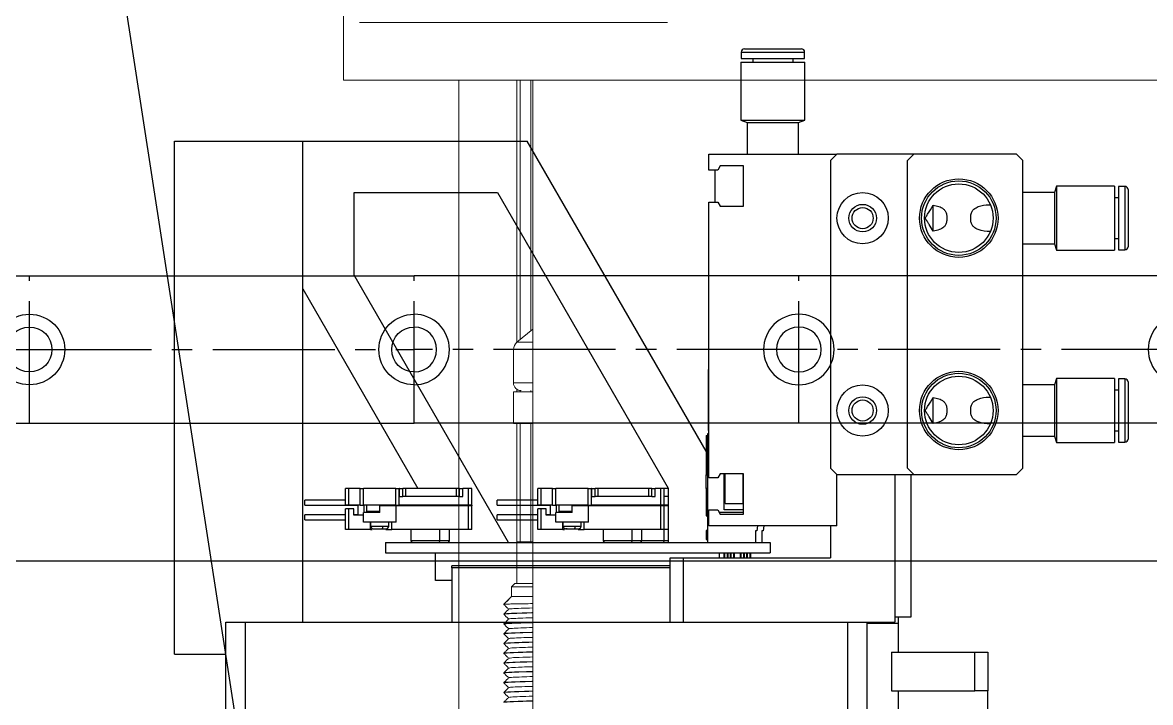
# Model space of a CAD drawing. Extents: x 500 to 100500, y -14500 to 21140.
# Drawn here: x 13947.6 to 14123.6, y -6851.1 to -6745 of the extents above; entities that cross this region are included whole.
import ezdxf

# ---------------------------------------------------------------- set-up
doc = ezdxf.new("R2010")
doc.units = 0
for name, pattern in [('CENTER', [10.16, 6.35, -1.27, 1.27, -1.27]), ('CENTER2', [28.575, 19.05, -3.175, 3.175, -3.175]), ('SLD-Solid', [0])]:
    doc.linetypes.add(name, pattern=pattern)
doc.layers.get('0').update_dxf_attribs({"linetype": 'CONTINUOUS'})
for name, color, linetype in [('Center', 1, 'CENTER'), ('D', 7, 'CONTINUOUS'), ('M06SMMF-001B', 7, 'CONTINUOUS')]:
    doc.layers.add(name, color=color, linetype=linetype)
doc.layers.add('MODEL', color=7, linetype='SLD-Solid', lineweight=15)

# ---------------------------------------------------------------- blocks, each defined once
blk = doc.blocks.new('KA$C91237a23')
at = {"layer": 'MODEL', "color": 4}
for p, q in [((236, -17.4), (236, 7.6)), ((236, -17.4), (236, 7.6)), ((236, 2.6), (236, -17.4)), ((236, 2.6), (236, -17.4)), ((16, -17.4), (236, -17.4)), ((16, -17.4), (236, -17.4)), ((206.5, -131.4), (206.5, -17.4)), ((206.77, -56.45), (206.77, -17.4)), ((208.47, -57.85), (208.47, -17.4)), ((209, -58.29), (209, -17.4)), ((218, -17.4), (218, -139.4)), ((208.95, -58.25), (206.5, -56.22)), ((208.95, -58.25), (206.5, -58.25)), ((209.5, -59.41), (206.5, -59.41)), ((209.5, -64.6), (209.5, -59.41)), ((209.5, -64.6), (206.5, -64.6)), ((209.5, -66), (206.5, -66)), ((206.77, -66), (206.77, -65.8)), ((208.47, -66), (208.47, -65.79)), ((209, -66), (209, -65.57)), ((209.5, -70.9), (209.5, -66)), ((206.5, -70.9), (209.5, -70.9)), ((206.77, -89.4), (206.77, -70.9)), ((208.47, -89.4), (208.47, -70.9)), ((209, -89.4), (209, -70.9)), ((206.5, -89.4), (206.77, -89.4)), ((206.77, -89.4), (208.47, -89.4)), ((208.47, -89.4), (209, -89.4)), ((209, -95.9), (209, -89.4)), ((209.3, -95.9), (206.5, -95.9)), ((209.8, -96.4), (206.5, -96.4)), ((209.8, -96.4), (209.3, -95.9)), ((209.8, -97.9), (209.8, -96.4)), ((209.8, -97.9), (206.5, -97.9)), ((210.24, -98.34), (209.8, -97.9)), ((210.24, -98.35), (210.22, -98.36)), ((210.24, -98.35), (210.99, -99.1)), ((210.77, -99.1), (210.99, -99.1)), ((210.93, -99.11), (210.99, -99.1)), ((211, -99.14), (211, -99.11)), ((211, -100.67), (211, -100.64)), ((211, -102.2), (211, -102.17)), ((211, -103.73), (211, -103.69)), ((211, -105.26), (211, -105.22)), ((211, -106.79), (211, -106.75)), ((211, -108.31), (211, -108.28)), ((211, -109.84), (211, -109.81)), ((211, -111.37), (211, -111.34)), ((211, -112.9), (211, -112.86)), ((211, -114.43), (211, -114.39))]:
    blk.add_line(p, q, dxfattribs=at)
for centre, radius, start, end in [((208, -59.41), 1.5, 0, 50.4774), ((208.3, -64.6), 1.2, 270, 0)]:
    blk.add_arc(centre, radius, start, end, dxfattribs=at)
for points, knots in [([(211, -99.11), (210.87, -98.98), (210.62, -98.73), (210.38, -98.48), (210.25, -98.36)], [0, 0, 0, 0, 0.500001, 1, 1, 1, 1]), ([(210.77, -99.1), (210.58, -99.09), (210.21, -99.08), (209.2, -99.06), (207.99, -99.04), (206.99, -99.02), (206.5, -99.02)], [0, 0, 0, 0, 0.272561, 0.521084, 0.769607, 1, 1, 1, 1]), ([(210.23, -99.89), (210.24, -99.89), (210.36, -99.86), (209.77, -99.82), (208.56, -99.75), (207.14, -99.71), (206.5, -99.69)], [0, 0, 0, 0, 0.0129885, 0.3574162, 0.7092871, 1, 1, 1, 1]), ([(211, -100.63), (210.87, -100.51), (210.62, -100.26), (210.38, -100.01), (210.25, -99.89)], [0, 0, 0, 0, 0.500001, 1, 1, 1, 1]), ([(210.26, -99.89), (210.38, -99.77), (210.63, -99.52), (210.87, -99.27), (211, -99.15)], [0, 0, 0, 0, 0.497278, 1, 1, 1, 1]), ([(210.96, -99.14), (210.97, -99.14), (211, -99.12), (210.86, -99.11), (210.77, -99.1)], [0, 0, 0, 0, 0.377643, 1, 1, 1, 1]), ([(206.5, -100.42), (206.55, -100.42), (207.18, -100.44), (208.16, -100.47), (209.39, -100.51), (210.28, -100.55), (210.82, -100.6), (211.05, -100.62), (210.99, -100.64), (210.99, -100.64)], [0, 0, 0, 0, 0.016287, 0.21176, 0.401728, 0.597205, 0.787183, 0.982671, 1, 1, 1, 1]), ([(210.96, -100.67), (210.97, -100.67), (211, -100.65), (210.69, -100.62), (210.03, -100.58), (209.02, -100.53), (207.85, -100.49), (206.9, -100.47), (206.5, -100.46)], [0, 0, 0, 0, 0.082612, 0.272856, 0.468618, 0.658863, 0.854624, 1, 1, 1, 1]), ([(210.24, -101.41), (210.17, -101.4), (210.02, -101.36), (208.87, -101.3), (207.65, -101.25), (206.69, -101.22), (206.5, -101.22)], [0, 0, 0, 0, 0.290873, 0.606069, 0.923835, 1, 1, 1, 1]), ([(206.5, -101.95), (206.55, -101.95), (207.18, -101.97), (208.16, -102), (209.39, -102.04), (210.28, -102.08), (210.82, -102.13), (211.05, -102.15), (210.99, -102.17), (210.99, -102.17)], [0, 0, 0, 0, 0.016287, 0.21176, 0.401728, 0.597205, 0.787183, 0.982671, 1, 1, 1, 1]), ([(210.96, -102.2), (210.97, -102.19), (211, -102.18), (210.69, -102.15), (210.03, -102.1), (209.02, -102.06), (207.85, -102.02), (206.9, -102), (206.5, -101.99)], [0, 0, 0, 0, 0.082612, 0.272856, 0.468618, 0.658863, 0.854624, 1, 1, 1, 1]), ([(211, -102.16), (210.87, -102.04), (210.62, -101.79), (210.38, -101.54), (210.25, -101.41)], [0, 0, 0, 0, 0.500001, 1, 1, 1, 1]), ([(210.26, -101.42), (210.38, -101.3), (210.63, -101.05), (210.87, -100.8), (211, -100.68)], [0, 0, 0, 0, 0.497278, 1, 1, 1, 1]), ([(210.19, -102.94), (210.2, -102.94), (210.28, -102.92), (209.71, -102.87), (208.52, -102.81), (207.17, -102.77), (206.5, -102.75)], [0, 0, 0, 0, 0.07056, 0.37672, 0.69236, 1, 1, 1, 1]), ([(206.5, -103.48), (206.55, -103.48), (207.18, -103.5), (208.16, -103.53), (209.39, -103.57), (210.28, -103.61), (210.82, -103.65), (211.05, -103.68), (210.99, -103.69), (210.99, -103.69)], [0, 0, 0, 0, 0.016287, 0.21176, 0.401728, 0.597205, 0.787183, 0.982671, 1, 1, 1, 1]), ([(210.96, -103.73), (210.97, -103.72), (211, -103.71), (210.69, -103.67), (210.03, -103.63), (209.02, -103.59), (207.85, -103.55), (206.9, -103.52), (206.5, -103.51)], [0, 0, 0, 0, 0.082612, 0.272856, 0.468618, 0.658863, 0.854624, 1, 1, 1, 1]), ([(211, -103.69), (210.87, -103.57), (210.62, -103.32), (210.38, -103.07), (210.25, -102.94)], [0, 0, 0, 0, 0.500001, 1, 1, 1, 1]), ([(210.26, -102.95), (210.38, -102.82), (210.63, -102.58), (210.87, -102.33), (211, -102.2)], [0, 0, 0, 0, 0.497278, 1, 1, 1, 1]), ([(210.26, -104.48), (210.38, -104.35), (210.63, -104.1), (210.87, -103.86), (211, -103.73)], [0, 0, 0, 0, 0.497278, 1, 1, 1, 1]), ([(210.17, -104.47), (210.17, -104.46), (210.19, -104.43), (209.43, -104.38), (208.19, -104.33), (206.98, -104.29), (206.5, -104.28)], [0, 0, 0, 0, 0.157681, 0.469864, 0.788907, 1, 1, 1, 1]), ([(206.5, -105.01), (206.55, -105.01), (207.18, -105.02), (208.16, -105.05), (209.39, -105.1), (210.28, -105.14), (210.82, -105.18), (211.05, -105.21), (210.99, -105.22), (210.99, -105.22)], [0, 0, 0, 0, 0.016287, 0.21176, 0.401728, 0.597205, 0.787183, 0.982671, 1, 1, 1, 1]), ([(210.96, -105.26), (210.97, -105.25), (211, -105.23), (210.69, -105.2), (210.03, -105.16), (209.02, -105.12), (207.85, -105.08), (206.9, -105.05), (206.5, -105.04)], [0, 0, 0, 0, 0.082612, 0.272856, 0.468618, 0.658863, 0.854624, 1, 1, 1, 1]), ([(211, -105.22), (210.87, -105.09), (210.62, -104.85), (210.38, -104.6), (210.25, -104.47)], [0, 0, 0, 0, 0.500001, 1, 1, 1, 1]), ([(210.26, -106), (210.38, -105.88), (210.63, -105.63), (210.87, -105.39), (211, -105.26)], [0, 0, 0, 0, 0.497278, 1, 1, 1, 1]), ([(210.18, -106), (210.09, -105.98), (209.9, -105.93), (208.51, -105.86), (207.01, -105.82), (206.5, -105.81)], [0, 0, 0, 0, 0.352212, 0.779093, 1, 1, 1, 1]), ([(206.5, -106.54), (206.55, -106.54), (207.18, -106.55), (208.16, -106.58), (209.39, -106.63), (210.28, -106.67), (210.82, -106.71), (211.05, -106.74), (210.99, -106.75), (210.99, -106.75)], [0, 0, 0, 0, 0.016287, 0.21176, 0.401728, 0.597205, 0.787183, 0.982671, 1, 1, 1, 1]), ([(210.96, -106.79), (210.97, -106.78), (211, -106.76), (210.69, -106.73), (210.03, -106.69), (209.02, -106.65), (207.85, -106.61), (206.9, -106.58), (206.5, -106.57)], [0, 0, 0, 0, 0.082612, 0.272856, 0.468618, 0.658863, 0.854624, 1, 1, 1, 1]), ([(211, -106.75), (210.87, -106.62), (210.62, -106.37), (210.38, -106.12), (210.25, -106)], [0, 0, 0, 0, 0.500001, 1, 1, 1, 1]), ([(210.26, -107.53), (210.38, -107.41), (210.63, -107.16), (210.87, -106.91), (211, -106.79)], [0, 0, 0, 0, 0.497278, 1, 1, 1, 1]), ([(210.16, -107.53), (210.09, -107.51), (209.93, -107.46), (208.57, -107.39), (207.04, -107.35), (206.5, -107.33)], [0, 0, 0, 0, 0.336544, 0.763179, 1, 1, 1, 1]), ([(206.5, -108.07), (206.55, -108.07), (207.18, -108.08), (208.16, -108.11), (209.39, -108.15), (210.28, -108.2), (210.82, -108.24), (211.05, -108.26), (210.99, -108.28), (210.99, -108.28)], [0, 0, 0, 0, 0.016287, 0.21176, 0.401728, 0.597205, 0.787183, 0.982671, 1, 1, 1, 1]), ([(210.96, -108.31), (210.97, -108.31), (211, -108.29), (210.69, -108.26), (210.03, -108.22), (209.02, -108.17), (207.85, -108.13), (206.9, -108.11), (206.5, -108.1)], [0, 0, 0, 0, 0.082612, 0.272856, 0.468618, 0.658863, 0.854624, 1, 1, 1, 1]), ([(210.15, -109.06), (210.09, -109.04), (209.96, -108.99), (208.62, -108.92), (207.08, -108.88), (206.5, -108.86)], [0, 0, 0, 0, 0.3208359, 0.7471064, 1, 1, 1, 1]), ([(211, -108.28), (210.87, -108.15), (210.62, -107.9), (210.38, -107.65), (210.25, -107.53)], [0, 0, 0, 0, 0.500001, 1, 1, 1, 1]), ([(211, -109.8), (210.87, -109.68), (210.62, -109.43), (210.38, -109.18), (210.25, -109.06)], [0, 0, 0, 0, 0.500001, 1, 1, 1, 1]), ([(210.26, -109.06), (210.38, -108.94), (210.63, -108.69), (210.87, -108.44), (211, -108.32)], [0, 0, 0, 0, 0.497278, 1, 1, 1, 1]), ([(206.5, -109.59), (206.55, -109.59), (207.18, -109.61), (208.16, -109.64), (209.39, -109.68), (210.28, -109.72), (210.82, -109.77), (211.05, -109.79), (210.99, -109.81), (210.99, -109.81)], [0, 0, 0, 0, 0.016287, 0.21176, 0.401728, 0.597205, 0.787183, 0.982671, 1, 1, 1, 1]), ([(210.96, -109.84), (210.97, -109.84), (211, -109.82), (210.69, -109.79), (210.03, -109.75), (209.02, -109.7), (207.85, -109.66), (206.9, -109.64), (206.5, -109.63)], [0, 0, 0, 0, 0.082612, 0.272856, 0.468618, 0.658863, 0.854624, 1, 1, 1, 1]), ([(210.18, -110.58), (210.19, -110.58), (210.25, -110.55), (209.63, -110.51), (208.43, -110.45), (207.11, -110.41), (206.5, -110.39)], [0, 0, 0, 0, 0.097198, 0.406593, 0.724725, 1, 1, 1, 1]), ([(211, -111.33), (210.87, -111.21), (210.62, -110.96), (210.38, -110.71), (210.25, -110.58)], [0, 0, 0, 0, 0.500001, 1, 1, 1, 1]), ([(210.26, -110.59), (210.38, -110.47), (210.63, -110.22), (210.87, -109.97), (211, -109.85)], [0, 0, 0, 0, 0.497278, 1, 1, 1, 1]), ([(206.5, -111.12), (206.55, -111.12), (207.18, -111.14), (208.16, -111.17), (209.39, -111.21), (210.28, -111.25), (210.82, -111.29), (211.05, -111.32), (210.99, -111.34), (210.99, -111.34)], [0, 0, 0, 0, 0.016287, 0.21176, 0.401728, 0.597205, 0.787183, 0.982671, 1, 1, 1, 1]), ([(210.96, -111.37), (210.97, -111.36), (211, -111.35), (210.69, -111.32), (210.03, -111.27), (209.02, -111.23), (207.85, -111.19), (206.9, -111.17), (206.5, -111.16)], [0, 0, 0, 0, 0.082612, 0.272856, 0.468618, 0.658863, 0.854624, 1, 1, 1, 1]), ([(210.17, -112.11), (210.17, -112.1), (210.16, -112.07), (209.33, -112.02), (208.09, -111.96), (206.92, -111.93), (206.5, -111.92)], [0, 0, 0, 0, 0.18427, 0.497359, 0.816465, 1, 1, 1, 1]), ([(211, -112.86), (210.87, -112.74), (210.62, -112.49), (210.38, -112.24), (210.25, -112.11)], [0, 0, 0, 0, 0.500001, 1, 1, 1, 1]), ([(210.26, -112.12), (210.38, -111.99), (210.63, -111.75), (210.87, -111.5), (211, -111.37)], [0, 0, 0, 0, 0.497278, 1, 1, 1, 1]), ([(206.5, -112.65), (206.55, -112.65), (207.18, -112.67), (208.16, -112.7), (209.39, -112.74), (210.28, -112.78), (210.82, -112.82), (211.05, -112.85), (210.99, -112.86), (210.99, -112.86)], [0, 0, 0, 0, 0.016287, 0.21176, 0.401728, 0.597205, 0.787183, 0.982671, 1, 1, 1, 1]), ([(210.96, -112.9), (210.97, -112.89), (211, -112.88), (210.69, -112.84), (210.03, -112.8), (209.02, -112.76), (207.85, -112.72), (206.9, -112.69), (206.5, -112.68)], [0, 0, 0, 0, 0.082612, 0.272856, 0.468618, 0.658863, 0.854624, 1, 1, 1, 1]), ([(210.21, -113.64), (210.14, -113.62), (209.98, -113.58), (208.7, -113.51), (207.22, -113.47), (206.5, -113.44)], [0, 0, 0, 0, 0.309374, 0.663468, 1, 1, 1, 1]), ([(206.5, -114.18), (206.55, -114.18), (207.18, -114.19), (208.16, -114.22), (209.39, -114.27), (210.28, -114.31), (210.82, -114.35), (211.05, -114.38), (210.99, -114.39), (210.99, -114.39)], [0, 0, 0, 0, 0.016287, 0.21176, 0.401728, 0.597205, 0.787183, 0.982671, 1, 1, 1, 1]), ([(210.96, -114.43), (210.97, -114.42), (211, -114.4), (210.69, -114.37), (210.03, -114.33), (209.02, -114.29), (207.85, -114.25), (206.9, -114.22), (206.5, -114.21)], [0, 0, 0, 0, 0.082612, 0.272856, 0.468618, 0.658863, 0.854624, 1, 1, 1, 1]), ([(211, -114.39), (210.87, -114.26), (210.62, -114.01), (210.38, -113.77), (210.25, -113.64)], [0, 0, 0, 0, 0.500001, 1, 1, 1, 1]), ([(210.26, -113.65), (210.38, -113.52), (210.63, -113.27), (210.87, -113.03), (211, -112.9)], [0, 0, 0, 0, 0.497278, 1, 1, 1, 1])]:
    blk.add_open_spline(points, degree=3, knots=knots, dxfattribs=at)
blk = doc.blocks.new('KA$Cfd49dd59')
at = {"layer": 'MODEL', "color": 2}
blk.add_line((257.25, 0), (209.25, 0), dxfattribs=at)
blk = doc.blocks.new('KA$C71AE73A2')
at = {"color": 150, "linetype": 'Continuous'}
for p, q in [((0, 11.5), (59.999998, 11.5)), ((0, -11.50015), (59.999998, -11.50015))]:
    blk.add_line(p, q, dxfattribs=at)
at = {"color": 1, "linetype": 'CENTER2'}
for p, q in [((0, 11.5), (0, -11.50015)), ((59.999998, 11.5), (59.999998, -11.50015)), ((0, 0), (59.999998, 0))]:
    blk.add_line(p, q, dxfattribs=at)
at = {"color": 150, "linetype": 'Continuous'}
for centre, radius, start, end in [((0, 0), 5.5, 270, 90), ((59.999998, 0), 5.5, 90, 270), ((0, 0), 3.5, 270, 90), ((59.999998, 0), 3.5, 90, 270)]:
    blk.add_arc(centre, radius, start, end, dxfattribs=at)
blk = doc.blocks.new('KF4X')
at = {"color": 7, "linetype": 'Continuous', "xscale": -1, "rotation": 180}
for p in [(88025.38, -119640.32, 69.39), (88085.38, -119640.32, 69.39)]:
    blk.add_blockref('KA$C71AE73A2', p, dxfattribs=at)
at = {"color": 7, "linetype": 'Continuous', "rotation": 180}
for p in [(88205.38, -119640.32, 69.39), (88265.38, -119640.32, 69.39)]:
    blk.add_blockref('KA$C71AE73A2', p, dxfattribs=at)
blk = doc.blocks.new('KSKDKFK')
at = {"layer": 'M06SMMF-001B'}
blk.add_blockref('KF4X', (-105004.29, 93106.14, -121.77), dxfattribs=at)
blk = doc.blocks.new('KJVision R')
at = {"color": 2, "linetype": 'Continuous', "lineweight": 25}
blk.add_line((10434.9, -72338.14, 54.87), (10241.85, -71090.14, 54.87), dxfattribs=at)
blk = doc.blocks.new('probe card r')
at = {"color": 6}
for p, q in [((15496.68, -88259.35, 10.47), (15496.68, -88260.35, 10.47)), ((15496.68, -88259.35, 10.47), (15506.58, -88259.35, 10.47)), ((15497.18, -88258.85, 10.47), (15506.08, -88258.85, 10.47)), ((15506.58, -88260.35, 10.47), (15506.58, -88259.35, 10.47)), ((15496.63, -88260.95, 10.47), (15496.63, -88269.99, 10.47)), ((15496.63, -88260.95, 10.47), (15506.63, -88260.95, 10.47)), ((15496.68, -88260.35, 10.47), (15506.58, -88260.35, 10.47)), ((15498.48, -88260.35, 10.47), (15498.48, -88260.95, 10.47)), ((15504.78, -88260.95, 10.47), (15504.78, -88260.35, 10.47)), ((15506.63, -88269.99, 10.47), (15506.63, -88260.95, 10.47)), ((15496.63, -88269.99, 10.47), (15497.63, -88270.35, 10.47)), ((15496.63, -88269.99, 10.47), (15506.63, -88269.99, 10.47)), ((15497.63, -88270.35, 10.47), (15497.63, -88275.25, 10.47)), ((15497.63, -88270.35, 10.47), (15505.63, -88270.35, 10.47)), ((15505.63, -88270.35, 10.47), (15506.63, -88269.99, 10.47)), ((15505.63, -88275.25, 10.47), (15505.63, -88270.35, 10.47)), ((15408.3, -88353.25, 10.47), (15408.3, -88273.25, 10.47)), ((15408.3, -88273.25, 10.47), (15428.3, -88273.25, 10.47)), ((15428.3, -88273.25, 10.47), (15463.3, -88273.25, 10.47)), ((15428.3, -88348.25, 10.47), (15428.3, -88273.25, 10.47)), ((15491.21, -88321.6, 10.47), (15463.3, -88273.25, 10.47)), ((15491.63, -88277.75, 10.47), (15491.63, -88275.25, 10.47)), ((15491.63, -88275.25, 10.47), (15511.63, -88275.25, 10.47)), ((15511.63, -88275.25, 10.47), (15510.63, -88276.25, 10.47)), ((15523.63, -88275.25, 10.47), (15511.63, -88275.25, 10.47)), ((15523.63, -88275.25, 10.47), (15522.63, -88276.25, 10.47)), ((15539.63, -88275.25, 10.47), (15523.63, -88275.25, 10.47)), ((15540.63, -88276.25, 10.47), (15539.63, -88275.25, 10.47)), ((15493.43, -88277.1, 10.47), (15493.05, -88277.75, 10.47)), ((15497.03, -88277.1, 10.47), (15493.43, -88277.1, 10.47)), ((15497.03, -88283.4, 10.47), (15497.03, -88277.1, 10.47)), ((15510.63, -88276.25, 10.47), (15510.63, -88324.25, 10.47)), ((15522.63, -88324.25, 10.47), (15522.63, -88276.25, 10.47)), ((15540.63, -88324.25, 10.47), (15540.63, -88276.25, 10.47)), ((15493.05, -88277.75, 10.47), (15491.63, -88277.75, 10.47)), ((15492.63, -88282.75, 10.47), (15492.63, -88277.75, 10.47)), ((15545.89, -88280.25, 10.47), (15545.53, -88281.25, 10.47)), ((15554.93, -88280.25, 10.47), (15545.89, -88280.25, 10.47)), ((15545.89, -88280.25, 10.47), (15545.89, -88287.81, 10.47)), ((15554.93, -88280.25, 10.47), (15554.93, -88287.81, 10.47)), ((15556.53, -88280.3, 10.47), (15555.53, -88280.3, 10.47)), ((15555.53, -88280.3, 10.47), (15555.53, -88287.79, 10.47)), ((15556.53, -88280.3, 10.47), (15556.53, -88287.79, 10.47)), ((15557.03, -88280.8, 10.47), (15557.03, -88287.53, 10.47)), ((15436.3, -88281.25, 10.47), (15458.68, -88281.25, 10.47)), ((15436.3, -88294.15, 10.47), (15436.3, -88281.25, 10.47)), ((15458.68, -88281.25, 10.47), (15485.3, -88327.36, 10.47)), ((15491.63, -88325.75, 10.47), (15491.63, -88282.75, 10.47)), ((15491.63, -88282.75, 10.47), (15493.05, -88282.75, 10.47)), ((15493.05, -88282.75, 10.47), (15493.43, -88283.4, 10.47)), ((15545.53, -88281.25, 10.47), (15540.63, -88281.25, 10.47)), ((15545.53, -88281.25, 10.47), (15545.53, -88287.3, 10.47)), ((15555.53, -88282.1, 10.47), (15554.93, -88282.1, 10.47)), ((15493.43, -88283.4, 10.47), (15497.03, -88283.4, 10.47)), ((15526.63, -88287.29, 10.47), (15526.63, -88283.22, 10.47)), ((15545.53, -88287.3, 10.47), (15545.53, -88289.25, 10.47)), ((15545.89, -88287.81, 10.47), (15545.89, -88290.25, 10.47)), ((15554.93, -88287.81, 10.47), (15554.93, -88290.25, 10.47)), ((15555.53, -88287.79, 10.47), (15555.53, -88290.2, 10.47)), ((15556.53, -88287.79, 10.47), (15556.53, -88290.2, 10.47)), ((15557.03, -88287.53, 10.47), (15557.03, -88289.7, 10.47)), ((15540.63, -88289.25, 10.47), (15545.53, -88289.25, 10.47)), ((15545.53, -88289.25, 10.47), (15545.89, -88290.25, 10.47)), ((15554.93, -88288.4, 10.47), (15555.53, -88288.4, 10.47)), ((15545.89, -88290.25, 10.47), (15554.93, -88290.25, 10.47)), ((15555.53, -88290.2, 10.47), (15556.53, -88290.2, 10.47)), ((15460.38, -88335.85, 10.47), (15436.3, -88294.15, 10.47)), ((15428.3, -88296.29, 10.47), (15446.26, -88327.39, 10.47)), ((15491.63, -88308.85, 10.47), (15491.61, -88308.85, 10.47)), ((15491.61, -88309.99, 10.47), (15491.61, -88308.85, 10.47)), ((15491.61, -88318.35, 10.47), (15491.61, -88309.99, 10.47)), ((15491.63, -88309.99, 10.47), (15491.61, -88309.99, 10.47)), ((15545.89, -88310.25, 10.47), (15545.53, -88311.25, 10.47)), ((15554.93, -88310.25, 10.47), (15545.89, -88310.25, 10.47)), ((15545.89, -88310.25, 10.47), (15545.89, -88313.39, 10.47)), ((15554.93, -88310.25, 10.47), (15554.93, -88313.39, 10.47)), ((15556.53, -88310.3, 10.47), (15555.53, -88310.3, 10.47)), ((15555.53, -88310.3, 10.47), (15555.53, -88313.41, 10.47)), ((15556.53, -88310.3, 10.47), (15556.53, -88313.41, 10.47)), ((15557.03, -88310.8, 10.47), (15557.03, -88313.6, 10.47)), ((15545.53, -88311.25, 10.47), (15540.63, -88311.25, 10.47)), ((15545.53, -88311.25, 10.47), (15545.53, -88313.76, 10.47)), ((15555.53, -88312.1, 10.47), (15554.93, -88312.1, 10.47)), ((15526.63, -88317.29, 10.47), (15526.63, -88313.22, 10.47)), ((15545.53, -88313.76, 10.47), (15545.53, -88319.25, 10.47)), ((15545.89, -88313.39, 10.47), (15545.89, -88320.25, 10.47)), ((15554.93, -88313.39, 10.47), (15554.93, -88320.25, 10.47)), ((15555.53, -88313.41, 10.47), (15555.53, -88320.2, 10.47)), ((15556.53, -88313.41, 10.47), (15556.53, -88320.2, 10.47)), ((15557.03, -88313.6, 10.47), (15557.03, -88319.7, 10.47)), ((15491.21, -88319.15, 10.47), (15491.51, -88319.15, 10.47)), ((15491.21, -88319.15, 10.47), (15491.21, -88325.28, 10.47)), ((15491.51, -88331.09, 10.47), (15491.51, -88318.85, 10.47)), ((15491.51, -88318.85, 10.47), (15491.63, -88318.85, 10.47)), ((15491.63, -88318.35, 10.47), (15491.61, -88318.35, 10.47)), ((15540.63, -88319.25, 10.47), (15545.53, -88319.25, 10.47)), ((15545.53, -88319.25, 10.47), (15545.89, -88320.25, 10.47)), ((15554.93, -88318.4, 10.47), (15555.53, -88318.4, 10.47)), ((15545.89, -88320.25, 10.47), (15554.93, -88320.25, 10.47)), ((15555.53, -88320.2, 10.47), (15556.53, -88320.2, 10.47)), ((15510.63, -88324.25, 10.47), (15511.63, -88325.25, 10.47)), ((15522.63, -88324.25, 10.47), (15523.63, -88325.25, 10.47)), ((15539.63, -88325.25, 10.47), (15540.63, -88324.25, 10.47)), ((15491.21, -88325.28, 10.47), (15491.51, -88325.28, 10.47)), ((15491.21, -88327.42, 10.47), (15491.21, -88325.28, 10.47)), ((15493.05, -88325.75, 10.47), (15491.63, -88325.75, 10.47)), ((15493.43, -88325.1, 10.47), (15493.05, -88325.75, 10.47)), ((15497.03, -88325.1, 10.47), (15493.43, -88325.1, 10.47)), ((15494.01, -88330.75, 10.47), (15494.01, -88325.1, 10.47)), ((15494.21, -88329.75, 10.47), (15494.21, -88325.1, 10.47)), ((15497.01, -88329.75, 10.47), (15497.01, -88325.1, 10.47)), ((15497.03, -88331.4, 10.47), (15497.03, -88325.1, 10.47)), ((15511.63, -88325.25, 10.47), (15523.63, -88325.25, 10.47)), ((15511.63, -88333.25, 10.47), (15511.63, -88325.25, 10.47)), ((15520.63, -88325.25, 10.47), (15520.63, -88348.25, 10.47)), ((15523.18, -88347.45, 10.47), (15523.18, -88325.25, 10.47)), ((15523.63, -88325.25, 10.47), (15539.63, -88325.25, 10.47)), ((15434.98, -88330.01, 10.47), (15434.98, -88327.39, 10.47)), ((15435.49, -88327.39, 10.47), (15434.98, -88327.39, 10.47)), ((15435.49, -88330.01, 10.47), (15435.49, -88327.39, 10.47)), ((15437.27, -88327.39, 10.47), (15435.49, -88327.39, 10.47)), ((15437.27, -88330.01, 10.47), (15437.27, -88327.39, 10.47)), ((15437.27, -88327.39, 10.47), (15437.78, -88327.39, 10.47)), ((15437.78, -88330.01, 10.47), (15437.78, -88327.39, 10.47)), ((15442.82, -88327.39, 10.47), (15437.78, -88327.39, 10.47)), ((15442.82, -88330.01, 10.47), (15442.82, -88327.39, 10.47)), ((15442.82, -88327.39, 10.47), (15443.32, -88327.39, 10.47)), ((15443.32, -88330.01, 10.47), (15443.32, -88327.39, 10.47)), ((15443.38, -88327.39, 10.47), (15443.32, -88327.39, 10.47)), ((15443.38, -88328.66, 10.47), (15443.38, -88327.39, 10.47)), ((15443.38, -88327.39, 10.47), (15443.89, -88327.39, 10.47)), ((15443.89, -88328.66, 10.47), (15443.89, -88327.39, 10.47)), ((15444.4, -88327.39, 10.47), (15443.89, -88327.39, 10.47)), ((15444.4, -88328.66, 10.47), (15444.4, -88327.39, 10.47)), ((15452.26, -88327.39, 10.47), (15444.4, -88327.39, 10.47)), ((15452.26, -88328.66, 10.47), (15452.26, -88327.39, 10.47)), ((15452.76, -88327.39, 10.47), (15452.26, -88327.39, 10.47)), ((15452.76, -88328.66, 10.47), (15452.76, -88327.39, 10.47)), ((15452.76, -88327.39, 10.47), (15453.27, -88327.39, 10.47)), ((15453.27, -88328.66, 10.47), (15453.27, -88327.39, 10.47)), ((15454.16, -88327.39, 10.47), (15453.27, -88327.39, 10.47)), ((15454.16, -88330.01, 10.47), (15454.16, -88327.39, 10.47)), ((15454.67, -88327.39, 10.47), (15454.16, -88327.39, 10.47)), ((15454.67, -88330.01, 10.47), (15454.67, -88327.39, 10.47)), ((15464.98, -88330.01, 10.47), (15464.98, -88327.39, 10.47)), ((15465.49, -88327.39, 10.47), (15464.98, -88327.39, 10.47)), ((15465.49, -88330.01, 10.47), (15465.49, -88327.39, 10.47)), ((15467.27, -88327.39, 10.47), (15465.49, -88327.39, 10.47)), ((15467.27, -88330.01, 10.47), (15467.27, -88327.39, 10.47)), ((15467.27, -88327.39, 10.47), (15467.78, -88327.39, 10.47)), ((15467.78, -88330.01, 10.47), (15467.78, -88327.39, 10.47)), ((15472.82, -88327.39, 10.47), (15467.78, -88327.39, 10.47)), ((15472.82, -88330.01, 10.47), (15472.82, -88327.39, 10.47)), ((15472.82, -88327.39, 10.47), (15473.32, -88327.39, 10.47)), ((15473.32, -88330.01, 10.47), (15473.32, -88327.39, 10.47)), ((15473.38, -88327.39, 10.47), (15473.32, -88327.39, 10.47)), ((15473.38, -88328.66, 10.47), (15473.38, -88327.39, 10.47)), ((15473.38, -88327.39, 10.47), (15473.89, -88327.39, 10.47)), ((15473.89, -88328.66, 10.47), (15473.89, -88327.39, 10.47)), ((15474.4, -88327.39, 10.47), (15473.89, -88327.39, 10.47)), ((15474.4, -88328.66, 10.47), (15474.4, -88327.39, 10.47)), ((15482.26, -88327.39, 10.47), (15474.4, -88327.39, 10.47)), ((15482.26, -88328.66, 10.47), (15482.26, -88327.39, 10.47)), ((15482.76, -88327.39, 10.47), (15482.26, -88327.39, 10.47)), ((15482.76, -88328.66, 10.47), (15482.76, -88327.39, 10.47)), ((15482.76, -88327.39, 10.47), (15483.27, -88327.39, 10.47)), ((15483.27, -88328.66, 10.47), (15483.27, -88327.39, 10.47)), ((15484.16, -88327.39, 10.47), (15483.27, -88327.39, 10.47)), ((15484.16, -88330.01, 10.47), (15484.16, -88327.39, 10.47)), ((15484.67, -88327.39, 10.47), (15484.16, -88327.39, 10.47)), ((15485.3, -88327.39, 10.47), (15484.67, -88327.39, 10.47)), ((15484.67, -88330.01, 10.47), (15484.67, -88327.39, 10.47)), ((15485.3, -88327.36, 10.47), (15485.3, -88335.85, 10.47)), ((15491.51, -88327.42, 10.47), (15491.21, -88327.42, 10.47)), ((15491.21, -88327.42, 10.47), (15491.21, -88331.67, 10.47)), ((15434.98, -88329.24, 10.47), (15428.64, -88329.24, 10.47)), ((15428.64, -88330.01, 10.47), (15428.64, -88329.24, 10.47)), ((15428.64, -88330.01, 10.47), (15436.94, -88330.01, 10.47)), ((15435.49, -88330.01, 10.47), (15434.98, -88330.01, 10.47)), ((15437.27, -88330.01, 10.47), (15435.49, -88330.01, 10.47)), ((15436.94, -88331.55, 10.47), (15436.94, -88330.01, 10.47)), ((15437.27, -88330.01, 10.47), (15437.78, -88330.01, 10.47)), ((15442.82, -88330.01, 10.47), (15437.78, -88330.01, 10.47)), ((15437.86, -88331.15, 10.47), (15437.86, -88330.01, 10.47)), ((15438.29, -88331.02, 10.47), (15438.29, -88330.01, 10.47)), ((15440.32, -88331.15, 10.47), (15440.32, -88330.13, 10.47)), ((15442.86, -88330.13, 10.47), (15440.32, -88330.13, 10.47)), ((15442.35, -88330.13, 10.47), (15442.35, -88330.01, 10.47)), ((15442.77, -88330.13, 10.47), (15442.77, -88330.01, 10.47)), ((15442.82, -88330.01, 10.47), (15443.32, -88330.01, 10.47)), ((15442.86, -88332.67, 10.47), (15442.86, -88330.13, 10.47)), ((15454.16, -88330.13, 10.47), (15442.86, -88330.13, 10.47)), ((15454.16, -88330.01, 10.47), (15443.32, -88330.01, 10.47)), ((15443.38, -88328.66, 10.47), (15443.89, -88328.66, 10.47)), ((15444.4, -88328.66, 10.47), (15443.89, -88328.66, 10.47)), ((15452.26, -88328.66, 10.47), (15444.4, -88328.66, 10.47)), ((15451.6, -88330.13, 10.47), (15451.6, -88330.01, 10.47)), ((15451.88, -88330.13, 10.47), (15451.88, -88330.01, 10.47)), ((15452.76, -88328.66, 10.47), (15452.26, -88328.66, 10.47)), ((15452.76, -88328.66, 10.47), (15453.27, -88328.66, 10.47)), ((15453.4, -88330.13, 10.47), (15453.4, -88330.01, 10.47)), ((15453.53, -88330.13, 10.47), (15453.53, -88330.01, 10.47)), ((15454.67, -88330.01, 10.47), (15454.16, -88330.01, 10.47)), ((15454.16, -88333.82, 10.47), (15454.16, -88330.13, 10.47)), ((15454.67, -88330.13, 10.47), (15454.16, -88330.13, 10.47)), ((15454.67, -88330.01, 10.47), (15454.67, -88330.13, 10.47)), ((15454.67, -88333.82, 10.47), (15454.67, -88330.13, 10.47)), ((15464.98, -88329.24, 10.47), (15458.64, -88329.24, 10.47)), ((15458.64, -88330.01, 10.47), (15458.64, -88329.24, 10.47)), ((15458.64, -88330.01, 10.47), (15466.94, -88330.01, 10.47)), ((15465.49, -88330.01, 10.47), (15464.98, -88330.01, 10.47)), ((15467.27, -88330.01, 10.47), (15465.49, -88330.01, 10.47)), ((15466.94, -88331.55, 10.47), (15466.94, -88330.01, 10.47)), ((15467.27, -88330.01, 10.47), (15467.78, -88330.01, 10.47)), ((15472.82, -88330.01, 10.47), (15467.78, -88330.01, 10.47)), ((15467.86, -88331.15, 10.47), (15467.86, -88330.01, 10.47)), ((15468.29, -88331.02, 10.47), (15468.29, -88330.01, 10.47)), ((15470.32, -88331.15, 10.47), (15470.32, -88330.13, 10.47)), ((15472.86, -88330.13, 10.47), (15470.32, -88330.13, 10.47)), ((15472.35, -88330.13, 10.47), (15472.35, -88330.01, 10.47)), ((15472.77, -88330.13, 10.47), (15472.77, -88330.01, 10.47)), ((15472.82, -88330.01, 10.47), (15473.32, -88330.01, 10.47)), ((15472.86, -88332.67, 10.47), (15472.86, -88330.13, 10.47)), ((15484.16, -88330.13, 10.47), (15472.86, -88330.13, 10.47)), ((15484.16, -88330.01, 10.47), (15473.32, -88330.01, 10.47)), ((15473.38, -88328.66, 10.47), (15473.89, -88328.66, 10.47)), ((15474.4, -88328.66, 10.47), (15473.89, -88328.66, 10.47)), ((15482.26, -88328.66, 10.47), (15474.4, -88328.66, 10.47)), ((15481.6, -88330.13, 10.47), (15481.6, -88330.01, 10.47)), ((15481.88, -88330.13, 10.47), (15481.88, -88330.01, 10.47)), ((15482.76, -88328.66, 10.47), (15482.26, -88328.66, 10.47)), ((15482.76, -88328.66, 10.47), (15483.27, -88328.66, 10.47)), ((15483.4, -88330.13, 10.47), (15483.4, -88330.01, 10.47)), ((15483.53, -88330.13, 10.47), (15483.53, -88330.01, 10.47)), ((15484.67, -88330.01, 10.47), (15484.16, -88330.01, 10.47)), ((15484.16, -88333.82, 10.47), (15484.16, -88330.13, 10.47)), ((15484.67, -88330.13, 10.47), (15484.16, -88330.13, 10.47)), ((15485.3, -88328.66, 10.47), (15484.67, -88328.66, 10.47)), ((15485.3, -88330.01, 10.47), (15484.67, -88330.01, 10.47)), ((15484.67, -88330.01, 10.47), (15484.67, -88330.13, 10.47)), ((15485.3, -88330.13, 10.47), (15484.67, -88330.13, 10.47)), ((15484.67, -88333.82, 10.47), (15484.67, -88330.13, 10.47)), ((15494.21, -88329.75, 10.47), (15497.01, -88329.75, 10.47)), ((15434.98, -88331.54, 10.47), (15428.64, -88331.54, 10.47)), ((15428.64, -88332.31, 10.47), (15428.64, -88331.54, 10.47)), ((15434.98, -88333.82, 10.47), (15434.98, -88330.57, 10.47)), ((15435.49, -88330.57, 10.47), (15434.98, -88330.57, 10.47)), ((15435.49, -88333.82, 10.47), (15435.49, -88330.57, 10.47)), ((15436.25, -88330.57, 10.47), (15435.49, -88330.57, 10.47)), ((15436.25, -88331.56, 10.47), (15436.25, -88330.57, 10.47)), ((15436.94, -88331.54, 10.47), (15436.25, -88331.54, 10.47)), ((15437.78, -88331.56, 10.47), (15436.25, -88331.56, 10.47)), ((15437.78, -88331.55, 10.47), (15436.94, -88331.55, 10.47)), ((15437.78, -88332.67, 10.47), (15437.78, -88331.15, 10.47)), ((15440.32, -88331.15, 10.47), (15437.78, -88331.15, 10.47)), ((15440.32, -88331.02, 10.47), (15438.29, -88331.02, 10.47)), ((15438.63, -88331.15, 10.47), (15438.63, -88331.02, 10.47)), ((15439.49, -88331.15, 10.47), (15439.49, -88331.02, 10.47)), ((15464.98, -88331.54, 10.47), (15458.64, -88331.54, 10.47)), ((15458.64, -88332.31, 10.47), (15458.64, -88331.54, 10.47)), ((15464.98, -88333.82, 10.47), (15464.98, -88330.57, 10.47)), ((15465.49, -88330.57, 10.47), (15464.98, -88330.57, 10.47)), ((15465.49, -88333.82, 10.47), (15465.49, -88330.57, 10.47)), ((15466.25, -88330.57, 10.47), (15465.49, -88330.57, 10.47)), ((15466.25, -88331.56, 10.47), (15466.25, -88330.57, 10.47)), ((15466.94, -88331.54, 10.47), (15466.25, -88331.54, 10.47)), ((15467.78, -88331.56, 10.47), (15466.25, -88331.56, 10.47)), ((15467.78, -88331.55, 10.47), (15466.94, -88331.55, 10.47)), ((15467.78, -88332.67, 10.47), (15467.78, -88331.15, 10.47)), ((15470.32, -88331.15, 10.47), (15467.78, -88331.15, 10.47)), ((15470.32, -88331.02, 10.47), (15468.29, -88331.02, 10.47)), ((15468.63, -88331.15, 10.47), (15468.63, -88331.02, 10.47)), ((15469.49, -88331.15, 10.47), (15469.49, -88331.02, 10.47)), ((15491.21, -88331.67, 10.47), (15491.51, -88331.67, 10.47)), ((15491.51, -88331.09, 10.47), (15491.63, -88331.09, 10.47)), ((15491.51, -88335.85, 10.47), (15491.51, -88331.09, 10.47)), ((15491.63, -88333.25, 10.47), (15491.63, -88330.75, 10.47)), ((15491.63, -88330.75, 10.47), (15493.05, -88330.75, 10.47)), ((15493.05, -88330.75, 10.47), (15493.43, -88331.4, 10.47)), ((15493.25, -88331.09, 10.47), (15497.03, -88331.09, 10.47)), ((15493.43, -88331.4, 10.47), (15497.03, -88331.4, 10.47)), ((15497.03, -88330.75, 10.47), (15494.01, -88330.75, 10.47)), ((15428.64, -88332.31, 10.47), (15434.98, -88332.31, 10.47)), ((15442.86, -88332.67, 10.47), (15437.78, -88332.67, 10.47)), ((15438.87, -88333.82, 10.47), (15438.87, -88332.67, 10.47)), ((15438.92, -88333.31, 10.47), (15438.92, -88332.67, 10.47)), ((15438.92, -88333.31, 10.47), (15440.75, -88333.31, 10.47)), ((15439.3, -88333.69, 10.47), (15439.73, -88333.69, 10.47)), ((15439.37, -88333.82, 10.47), (15439.37, -88333.69, 10.47)), ((15440.75, -88333.31, 10.47), (15441.72, -88333.31, 10.47)), ((15441.15, -88333.69, 10.47), (15441.33, -88333.69, 10.47)), ((15441.27, -88333.82, 10.47), (15441.27, -88333.69, 10.47)), ((15441.72, -88333.31, 10.47), (15441.72, -88332.67, 10.47)), ((15442.22, -88333.82, 10.47), (15442.22, -88332.67, 10.47)), ((15458.64, -88332.31, 10.47), (15464.98, -88332.31, 10.47)), ((15472.86, -88332.67, 10.47), (15467.78, -88332.67, 10.47)), ((15468.87, -88333.82, 10.47), (15468.87, -88332.67, 10.47)), ((15468.92, -88333.31, 10.47), (15468.92, -88332.67, 10.47)), ((15468.92, -88333.31, 10.47), (15470.75, -88333.31, 10.47)), ((15469.3, -88333.69, 10.47), (15469.73, -88333.69, 10.47)), ((15469.37, -88333.82, 10.47), (15469.37, -88333.69, 10.47)), ((15470.75, -88333.31, 10.47), (15471.72, -88333.31, 10.47)), ((15471.15, -88333.69, 10.47), (15471.33, -88333.69, 10.47)), ((15471.27, -88333.82, 10.47), (15471.27, -88333.69, 10.47)), ((15471.72, -88333.31, 10.47), (15471.72, -88332.67, 10.47)), ((15472.22, -88333.82, 10.47), (15472.22, -88332.67, 10.47)), ((15510.63, -88333.25, 10.47), (15491.63, -88333.25, 10.47)), ((15499.22, -88333.25, 10.47), (15499.11, -88334.01, 10.47)), ((15500.22, -88333.25, 10.47), (15500.11, -88334.01, 10.47)), ((15510.63, -88333.25, 10.47), (15510.63, -88338.25, 10.47)), ((15511.63, -88333.25, 10.47), (15510.63, -88333.25, 10.47)), ((15435.49, -88333.82, 10.47), (15434.98, -88333.82, 10.47)), ((15438.87, -88333.82, 10.47), (15435.49, -88333.82, 10.47)), ((15438.87, -88333.82, 10.47), (15439.12, -88333.82, 10.47)), ((15441.27, -88333.82, 10.47), (15442.22, -88333.82, 10.47)), ((15454.16, -88333.82, 10.47), (15442.22, -88333.82, 10.47)), ((15445.23, -88335.59, 10.47), (15445.23, -88333.82, 10.47)), ((15449.68, -88335.59, 10.47), (15449.68, -88333.82, 10.47)), ((15451.2, -88335.59, 10.47), (15451.2, -88333.82, 10.47)), ((15454.67, -88333.82, 10.47), (15454.16, -88333.82, 10.47)), ((15465.49, -88333.82, 10.47), (15464.98, -88333.82, 10.47)), ((15468.87, -88333.82, 10.47), (15465.49, -88333.82, 10.47)), ((15468.87, -88333.82, 10.47), (15469.12, -88333.82, 10.47)), ((15471.27, -88333.82, 10.47), (15472.22, -88333.82, 10.47)), ((15484.16, -88333.82, 10.47), (15472.22, -88333.82, 10.47)), ((15475.23, -88335.59, 10.47), (15475.23, -88333.82, 10.47)), ((15479.68, -88335.59, 10.47), (15479.68, -88333.82, 10.47)), ((15481.2, -88335.59, 10.47), (15481.2, -88333.82, 10.47)), ((15484.67, -88333.82, 10.47), (15484.16, -88333.82, 10.47)), ((15485.3, -88333.82, 10.47), (15484.67, -88333.82, 10.47)), ((15484.68, -88335.59, 10.47), (15484.68, -88333.82, 10.47)), ((15491.51, -88333.95, 10.47), (15491.21, -88333.95, 10.47)), ((15491.21, -88333.95, 10.47), (15491.21, -88335.35, 10.47)), ((15491.21, -88335.35, 10.47), (15491.51, -88335.35, 10.47)), ((15498.91, -88334.01, 10.47), (15498.91, -88335.85, 10.47)), ((15499.11, -88334.01, 10.47), (15498.91, -88334.01, 10.47)), ((15499.91, -88334.01, 10.47), (15499.91, -88335.85, 10.47)), ((15500.11, -88334.01, 10.47), (15499.91, -88334.01, 10.47)), ((15441.2, -88335.85, 10.47), (15441.2, -88337.45, 10.47)), ((15441.2, -88335.85, 10.47), (15501.2, -88335.85, 10.47)), ((15449.68, -88335.59, 10.47), (15445.23, -88335.59, 10.47)), ((15445.39, -88335.85, 10.47), (15445.23, -88335.59, 10.47)), ((15449.62, -88335.85, 10.47), (15449.68, -88335.59, 10.47)), ((15451.2, -88335.59, 10.47), (15449.68, -88335.59, 10.47)), ((15451.05, -88335.85, 10.47), (15451.2, -88335.59, 10.47)), ((15451.1, -88335.77, 10.47), (15451.14, -88335.85, 10.47)), ((15479.68, -88335.59, 10.47), (15475.23, -88335.59, 10.47)), ((15475.39, -88335.85, 10.47), (15475.23, -88335.59, 10.47)), ((15479.62, -88335.85, 10.47), (15479.68, -88335.59, 10.47)), ((15481.2, -88335.59, 10.47), (15479.68, -88335.59, 10.47)), ((15481.05, -88335.85, 10.47), (15481.2, -88335.59, 10.47)), ((15484.68, -88335.59, 10.47), (15481.2, -88335.59, 10.47)), ((15484.62, -88335.85, 10.47), (15484.68, -88335.59, 10.47)), ((15485.3, -88335.59, 10.47), (15484.68, -88335.59, 10.47)), ((15501.2, -88335.85, 10.47), (15501.2, -88337.45, 10.47)), ((15441.2, -88337.45, 10.47), (15501.2, -88337.45, 10.47)), ((15449, -88341.75, 10.47), (15449, -88337.45, 10.47)), ((15485.63, -88348.25, 10.47), (15485.63, -88338.25, 10.47)), ((15485.63, -88338.25, 10.47), (15487.63, -88338.25, 10.47)), ((15487.63, -88338.25, 10.47), (15487.63, -88348.25, 10.47)), ((15487.63, -88338.25, 10.47), (15510.63, -88338.25, 10.47)), ((15493.3, -88338.25, 10.47), (15493.3, -88337.45, 10.47)), ((15494.03, -88338.25, 10.47), (15494.03, -88337.45, 10.47)), ((15494.13, -88338.25, 10.47), (15494.13, -88337.45, 10.47)), ((15494.56, -88338.25, 10.47), (15494.56, -88337.45, 10.47)), ((15494.66, -88338.25, 10.47), (15494.66, -88337.45, 10.47)), ((15495.03, -88338.25, 10.47), (15495.03, -88337.45, 10.47)), ((15495.13, -88338.25, 10.47), (15495.13, -88337.45, 10.47)), ((15495.56, -88338.25, 10.47), (15495.56, -88337.45, 10.47)), ((15495.66, -88338.25, 10.47), (15495.66, -88337.45, 10.47)), ((15496.57, -88338.25, 10.47), (15496.57, -88337.45, 10.47)), ((15496.67, -88338.25, 10.47), (15496.67, -88337.45, 10.47)), ((15497.1, -88338.25, 10.47), (15497.1, -88337.45, 10.47)), ((15497.2, -88338.25, 10.47), (15497.2, -88337.45, 10.47)), ((15497.57, -88338.25, 10.47), (15497.57, -88337.45, 10.47)), ((15497.67, -88338.25, 10.47), (15497.67, -88337.45, 10.47)), ((15498.1, -88338.25, 10.47), (15498.1, -88337.45, 10.47)), ((15498.2, -88338.25, 10.47), (15498.2, -88337.45, 10.47)), ((15451.55, -88339.79, 10.47), (15451.55, -88339.49, 10.47)), ((15485.63, -88339.49, 10.47), (15451.55, -88339.49, 10.47)), ((15451.55, -88339.79, 10.47), (15451.55, -88348.25, 10.47)), ((15485.63, -88339.79, 10.47), (15451.55, -88339.79, 10.47)), ((15451.55, -88341.75, 10.47), (15449, -88341.75, 10.47)), ((15520.63, -88347.45, 10.47), (15521.15, -88347.45, 10.47)), ((15521.15, -88347.45, 10.47), (15521.15, -88348.45, 10.47)), ((15521.15, -88347.45, 10.47), (15523.18, -88347.45, 10.47)), ((15416.3, -88398.25, 10.47), (15416.3, -88348.25, 10.47)), ((15416.3, -88348.25, 10.47), (15419.3, -88348.25, 10.47)), ((15419.3, -88348.25, 10.47), (15419.3, -88398.25, 10.47)), ((15419.3, -88348.25, 10.47), (15513.3, -88348.25, 10.47)), ((15513.3, -88398.25, 10.47), (15513.3, -88348.25, 10.47)), ((15513.3, -88348.25, 10.47), (15516.3, -88348.25, 10.47)), ((15516.3, -88348.25, 10.47), (15520.63, -88348.25, 10.47)), ((15516.3, -88348.25, 10.47), (15516.3, -88398.25, 10.47)), ((15521.15, -88348.45, 10.47), (15516.3, -88348.45, 10.47)), ((15521.15, -88348.45, 10.47), (15521.15, -88352.95, 10.47)), ((15520.15, -88352.95, 10.47), (15521.15, -88352.95, 10.47)), ((15520.15, -88352.95, 10.47), (15520.15, -88358.95, 10.47)), ((15520.15, -88352.95, 10.47), (15533.15, -88352.95, 10.47)), ((15533.15, -88358.95, 10.47), (15533.15, -88352.95, 10.47)), ((15533.15, -88352.95, 10.47), (15535.15, -88352.95, 10.47)), ((15535.15, -88352.95, 10.47), (15535.15, -88358.95, 10.47)), ((15408.3, -88353.25, 10.47), (15416.3, -88353.25, 10.47)), ((15520.15, -88358.95, 10.47), (15521.15, -88358.95, 10.47)), ((15520.15, -88358.95, 10.47), (15533.15, -88358.95, 10.47)), ((15521.15, -88358.95, 10.47), (15521.15, -88363.45, 10.47)), ((15534.65, -88358.95, 10.47), (15533.15, -88358.95, 10.47)), ((15535.15, -88358.95, 10.47), (15534.65, -88358.95, 10.47)), ((15535.15, -88371.95, 10.47), (15535.15, -88358.95, 10.47))]:
    blk.add_line(p, q, dxfattribs=at)
at = {"color": 6, "elevation": 10.47, "flags": 128}
for points in [[(15440.75, -88333.31), (15440.75, -88333.38), (15440.74, -88333.45), (15440.73, -88333.52), (15440.72, -88333.58), (15440.7, -88333.63), (15440.68, -88333.66), (15440.66, -88333.68), (15440.63, -88333.69)], [(15470.75, -88333.31), (15470.75, -88333.38), (15470.74, -88333.45), (15470.73, -88333.52), (15470.72, -88333.58), (15470.7, -88333.63), (15470.68, -88333.66), (15470.66, -88333.68), (15470.63, -88333.69)]]:
    blk.add_lwpolyline(points, dxfattribs=at)
at = {"color": 6}
for centre, radius in [((15530.63, -88285.25, 10.47), 6.12), ((15530.63, -88285.25, 10.47), 5.81), ((15530.63, -88285.25, 10.47), 5.35), ((15515.63, -88285.25, 10.47), 4), ((15515.63, -88285.25, 10.47), 2.15), ((15515.63, -88285.25, 10.47), 1.65), ((15530.63, -88315.25, 10.47), 6.12), ((15530.63, -88315.25, 10.47), 5.81), ((15530.63, -88315.25, 10.47), 5.35), ((15515.63, -88315.25, 10.47), 4), ((15515.63, -88315.25, 10.47), 2.15), ((15515.63, -88315.25, 10.47), 1.65)]:
    blk.add_circle(centre, radius, dxfattribs=at)
for centre, radius, start, end in [((15497.18, -88259.35, 10.47), 0.5, 90, 180), ((15506.08, -88259.35, 10.47), 0.5, 0, 90), ((15556.53, -88280.8, 10.47), 0.5, 0, 90), ((15556.53, -88289.7, 10.47), 0.5, 270, 0), ((15556.53, -88310.8, 10.47), 0.5, 0, 90), ((15556.53, -88319.7, 10.47), 0.5, 270, 0), ((15439.3, -88333.31, 10.47), 0.381, 180, 270), ((15441.33, -88333.31, 10.47), 0.381, 270, 0), ((15469.3, -88333.31, 10.47), 0.381, 180, 270), ((15471.33, -88333.31, 10.47), 0.381, 270, 0)]:
    blk.add_arc(centre, radius, start, end, dxfattribs=at)
for points, knots in [([(15526.63, -88287.29, 10.47), (15526.42, -88286.94, 10.47), (15526.14, -88286.46, 10.47), (15525.8, -88285.92, 10.47), (15525.65, -88285.67, 10.47), (15525.55, -88285.51, 10.47), (15525.48, -88285.41, 10.47), (15525.44, -88285.34, 10.47), (15525.42, -88285.29, 10.47), (15525.41, -88285.24, 10.47), (15525.43, -88285.18, 10.47), (15525.56, -88284.98, 10.47), (15525.96, -88284.33, 10.47), (15526.34, -88283.69, 10.47), (15526.63, -88283.22, 10.47)], [0, 0, 0, 0, 0.250355, 0.345739, 0.405349, 0.442967, 0.466992, 0.482479, 0.495234, 0.501925, 0.508595, 0.537854, 0.653568, 1, 1, 1, 1]), ([(15526.63, -88283.22, 10.47), (15526.93, -88283.27, 10.47), (15527.5, -88283.38, 10.47), (15528.17, -88283.72, 10.47), (15528.58, -88284.18, 10.47), (15528.74, -88284.66, 10.47), (15528.78, -88285.21, 10.47), (15528.76, -88285.78, 10.47), (15528.6, -88286.3, 10.47), (15528.21, -88286.75, 10.47), (15527.55, -88287.11, 10.47), (15526.96, -88287.22, 10.47), (15526.63, -88287.29, 10.47)], [0, 0, 0, 0, 0.141712, 0.272908, 0.347318, 0.422233, 0.490545, 0.569904, 0.651497, 0.72049, 0.841443, 1, 1, 1, 1]), ([(15535.55, -88287.35, 10.47), (15534.9, -88287.31, 10.47), (15533.99, -88287.25, 10.47), (15533.05, -88286.75, 10.47), (15532.67, -88286.31, 10.47), (15532.51, -88285.83, 10.47), (15532.47, -88285.28, 10.47), (15532.5, -88284.7, 10.47), (15532.67, -88284.19, 10.47), (15533.06, -88283.74, 10.47), (15533.92, -88283.3, 10.47), (15534.83, -88283.16, 10.47), (15535.47, -88283.15, 10.47), (15535.55, -88283.15, 10.47)], [0, 0, 0, 0, 0.2327, 0.325116, 0.383024, 0.441305, 0.494609, 0.556737, 0.620001, 0.67354, 0.769505, 0.972102, 1, 1, 1, 1]), ([(15526.63, -88317.29, 10.47), (15526.42, -88316.94, 10.47), (15526.14, -88316.46, 10.47), (15525.8, -88315.92, 10.47), (15525.65, -88315.67, 10.47), (15525.55, -88315.51, 10.47), (15525.48, -88315.41, 10.47), (15525.44, -88315.34, 10.47), (15525.42, -88315.29, 10.47), (15525.41, -88315.24, 10.47), (15525.43, -88315.18, 10.47), (15525.56, -88314.98, 10.47), (15525.96, -88314.33, 10.47), (15526.34, -88313.69, 10.47), (15526.63, -88313.22, 10.47)], [0, 0, 0, 0, 0.250355, 0.345739, 0.405349, 0.442967, 0.466992, 0.482479, 0.495234, 0.501925, 0.508595, 0.537854, 0.653568, 1, 1, 1, 1]), ([(15526.63, -88313.22, 10.47), (15526.93, -88313.27, 10.47), (15527.5, -88313.38, 10.47), (15528.17, -88313.72, 10.47), (15528.58, -88314.18, 10.47), (15528.74, -88314.66, 10.47), (15528.78, -88315.21, 10.47), (15528.76, -88315.78, 10.47), (15528.6, -88316.3, 10.47), (15528.21, -88316.75, 10.47), (15527.55, -88317.11, 10.47), (15526.96, -88317.22, 10.47), (15526.63, -88317.29, 10.47)], [0, 0, 0, 0, 0.141712, 0.272908, 0.347318, 0.422233, 0.490545, 0.569904, 0.651497, 0.72049, 0.841443, 1, 1, 1, 1]), ([(15535.55, -88317.35, 10.47), (15534.9, -88317.31, 10.47), (15533.99, -88317.25, 10.47), (15533.05, -88316.75, 10.47), (15532.67, -88316.31, 10.47), (15532.51, -88315.83, 10.47), (15532.47, -88315.28, 10.47), (15532.5, -88314.7, 10.47), (15532.67, -88314.19, 10.47), (15533.06, -88313.74, 10.47), (15533.92, -88313.3, 10.47), (15534.83, -88313.16, 10.47), (15535.47, -88313.15, 10.47), (15535.55, -88313.15, 10.47)], [0, 0, 0, 0, 0.2327, 0.325116, 0.383024, 0.441305, 0.494609, 0.556737, 0.620001, 0.67354, 0.769505, 0.972102, 1, 1, 1, 1]), ([(15439.31, -88333.69, 10.47), (15439.32, -88333.69, 10.47), (15439.33, -88333.69, 10.47), (15439.53, -88333.69, 10.47), (15439.84, -88333.69, 10.47), (15440.24, -88333.69, 10.47), (15440.5, -88333.69, 10.47), (15440.63, -88333.69, 10.47)], [0, 0, 0, 0, 0.1700969, 0.3775727, 0.5850485, 0.7925242, 1, 1, 1, 1]), ([(15440.63, -88333.69, 10.47), (15440.76, -88333.69, 10.47), (15440.96, -88333.69, 10.47), (15441.09, -88333.69, 10.47), (15441.14, -88333.69, 10.47)], [0, 0, 0, 0, 0.604268, 1, 1, 1, 1]), ([(15469.52, -88333.69, 10.47), (15469.48, -88333.69, 10.47), (15469.36, -88333.69, 10.47), (15469.29, -88333.69, 10.47), (15469.32, -88333.69, 10.47), (15469.53, -88333.69, 10.47), (15469.84, -88333.69, 10.47), (15470.24, -88333.69, 10.47), (15470.5, -88333.69, 10.47), (15470.63, -88333.69, 10.47)], [0, 0, 0, 0, 0.066993, 0.222494, 0.377995, 0.533496, 0.688998, 0.844499, 1, 1, 1, 1]), ([(15470.63, -88333.69, 10.47), (15470.76, -88333.69, 10.47), (15470.96, -88333.69, 10.47), (15471.09, -88333.69, 10.47), (15471.14, -88333.69, 10.47)], [0, 0, 0, 0, 0.604268, 1, 1, 1, 1])]:
    blk.add_open_spline(points, degree=3, knots=knots, dxfattribs=at)

msp = doc.modelspace()

# ---------------------------------------------------------------- linework, layer by layer
at = {"color": 2, "elevation": -129.06}
msp.add_lwpolyline([(14248.71, -6829.04), (13848.71, -6829.04), (13848.71, -5249.04), (14248.71, -5249.04)], close=True, dxfattribs=at)

# ---------------------------------------------------------------- block references
at = {"color": 0}
msp.add_blockref('probe card r', (-1436.96, 81509.71, -150.01), dxfattribs=at)
at = {"layer": 'Center'}
msp.add_blockref('KJVision R', (3566.82, 65350.1, -194.4), dxfattribs=at)
at = {"layer": 'D', "color": 0, "xscale": -1, "rotation": 359.9999996541817}
msp.add_blockref('KA$Cfd49dd59', (14257.46, -6745.04, -79.04), dxfattribs=at)
at = {"layer": 'D'}
msp.add_blockref('KSKDKFK', (30867.63, 19738.15, -55.27), dxfattribs=at)
at = {"layer": 'M06SMMF-001B', "xscale": -1}
msp.add_blockref('KA$C91237a23', (14233.71, -6736.64, -79.04), dxfattribs=at)

doc.saveas('drawing.dxf')
